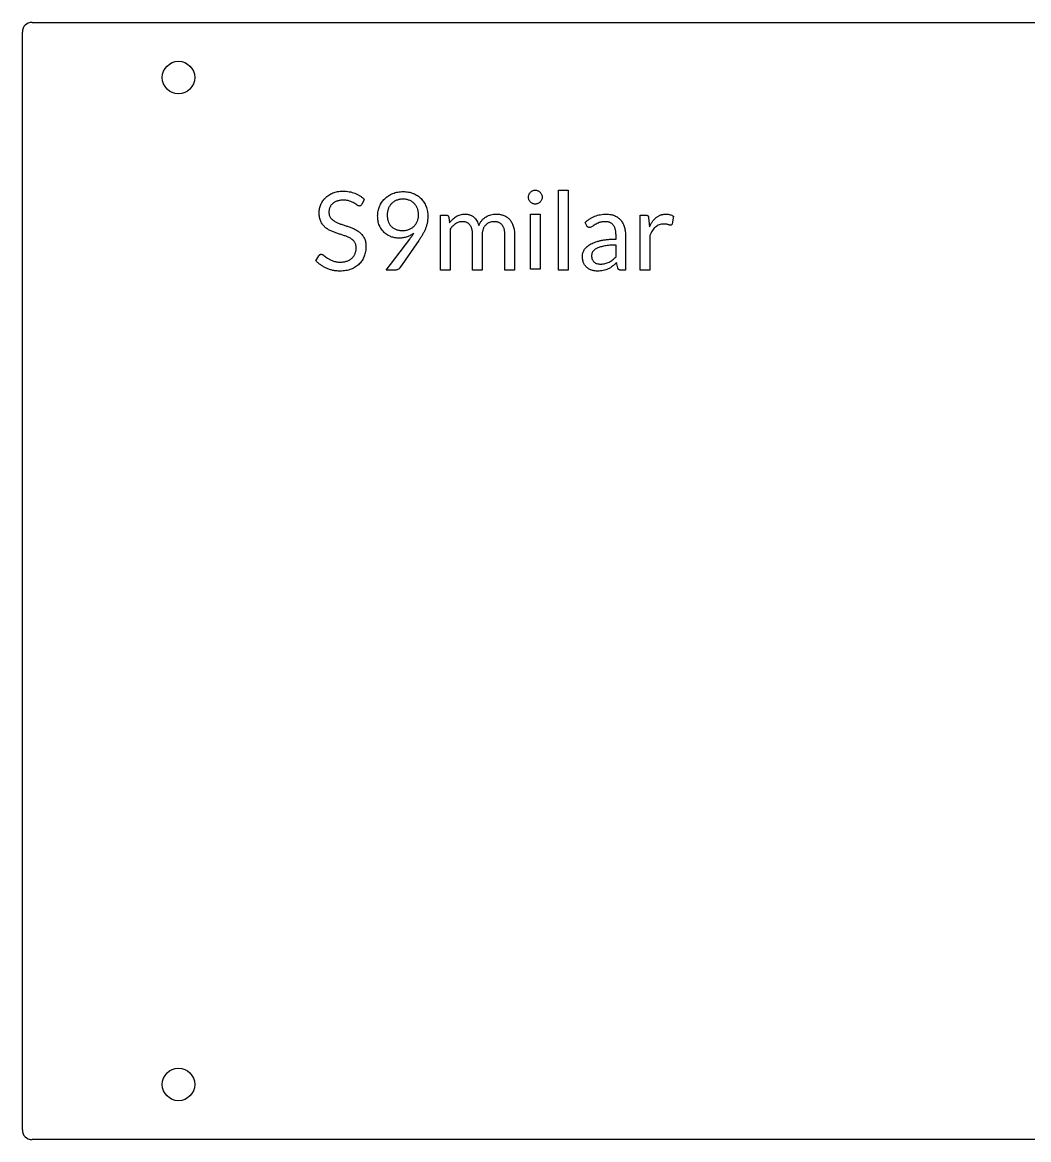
# Model space of a CAD drawing. Header units: millimetres. Extents: x -155 to 155, y -86 to 86.
# Drawn here: x -155 to 0, y -86 to 86 of the extents above; entities that cross this region are included whole.
import ezdxf

# ---------------------------------------------------------------- set-up
doc = ezdxf.new("R2010")
doc.units = ezdxf.units.MM

msp = doc.modelspace()

# ---------------------------------------------------------------- linework, layer by layer
at = {"color": 7, "linetype": 'Continuous', "lineweight": 25}
for p, q in [((-153.5, 86), (153.5, 86)), ((-155, -84.5), (-155, 84.5)), ((-102.34, 58.74), (-102.73, 57.97)), ((-72.43, 60.17), (-70.95, 60.17)), ((-72.43, 47.86), (-72.43, 60.17)), ((-70.95, 60.17), (-70.95, 47.86)), ((-90.6, 56.32), (-89.72, 56.32)), ((-90.6, 47.86), (-90.6, 56.32)), ((-89.32, 56.02), (-89.21, 55.16)), ((-76.74, 56.48), (-75.26, 56.48)), ((-76.74, 48.01), (-76.74, 56.48)), ((-75.26, 56.48), (-75.26, 48.01)), ((-68.07, 54.69), (-68.33, 55.17)), ((-59.83, 56.32), (-58.98, 56.32)), ((-59.83, 47.86), (-59.83, 56.32)), ((-58.53, 55.89), (-58.42, 54.5)), ((-54.71, 56.16), (-54.9, 55)), ((-89.12, 54.18), (-89.12, 47.86)), ((-98.96, 47.86), (-95.34, 52.64)), ((-93.94, 52.41), (-96.84, 48.21)), ((-85.65, 47.86), (-85.65, 53.28)), ((-84.17, 53.28), (-84.17, 47.86)), ((-80.67, 47.86), (-80.67, 53.28)), ((-79.19, 53.26), (-79.19, 47.86)), ((-63.56, 52.63), (-63.56, 53.3)), ((-63.56, 49.92), (-63.56, 51.71)), ((-62.11, 53.27), (-62.11, 47.84)), ((-58.35, 53.18), (-58.35, 47.86)), ((-109.79, 49.31), (-109.33, 50.08)), ((-63.29, 48.2), (-63.46, 49.01)), ((-97.6, 47.86), (-98.96, 47.86)), ((-89.12, 47.86), (-90.6, 47.86)), ((-84.17, 47.86), (-85.65, 47.86)), ((-79.19, 47.86), (-80.67, 47.86)), ((-75.26, 48.01), (-76.74, 48.01)), ((-70.95, 47.86), (-72.43, 47.86)), ((-62.11, 47.84), (-62.77, 47.84)), ((-58.35, 47.86), (-59.83, 47.86)), ((153.5, -86), (-153.5, -86))]:
    msp.add_line(p, q, dxfattribs=at)
for centre in [(-130.95, 77.5), (-130.95, -77.5)]:
    msp.add_circle(centre, 2.5, dxfattribs=at)
for centre, start, end in [((-153.5, 84.5), 90, 180), ((-153.5, -84.5), 180, 270)]:
    msp.add_arc(centre, 1.5, start, end, dxfattribs=at)
for points, knots in [([(-109.28, 56.71), (-109.27, 56.82), (-109.27, 57.03), (-109.22, 57.34), (-109.14, 57.65), (-109.04, 57.95), (-108.9, 58.24), (-108.73, 58.51), (-108.54, 58.77), (-108.32, 59.01), (-108.08, 59.22), (-107.8, 59.42), (-107.5, 59.6), (-107.17, 59.75), (-106.81, 59.87), (-106.43, 59.95), (-106.02, 60.01), (-105.74, 60.01), (-105.6, 60.01)], [0, 0, 0, 0, 0.057044, 0.114259, 0.170703, 0.228494, 0.286284, 0.344025, 0.401532, 0.460026, 0.519812, 0.580898, 0.643648, 0.709061, 0.777015, 0.847506, 0.921641, 1, 1, 1, 1]), ([(-105.57, 58.63), (-105.66, 58.63), (-105.83, 58.62), (-106.08, 58.6), (-106.31, 58.55), (-106.52, 58.49), (-106.72, 58.41), (-106.91, 58.31), (-107.07, 58.21), (-107.22, 58.09), (-107.35, 57.96), (-107.47, 57.82), (-107.56, 57.66), (-107.64, 57.5), (-107.7, 57.32), (-107.75, 57.14), (-107.77, 56.95), (-107.78, 56.83), (-107.78, 56.76)], [0, 0, 0, 0, 0.080518, 0.156984, 0.229226, 0.298589, 0.363839, 0.426898, 0.486687, 0.545484, 0.601859, 0.658005, 0.713719, 0.769515, 0.825778, 0.882715, 0.940133, 1, 1, 1, 1]), ([(-105.6, 60.01), (-105.43, 60.01), (-105.11, 60.01), (-104.65, 59.94), (-104.2, 59.84), (-103.78, 59.69), (-103.38, 59.51), (-103, 59.3), (-102.65, 59.04), (-102.45, 58.84), (-102.34, 58.74)], [0, 0, 0, 0, 0.136017, 0.2664, 0.393412, 0.517272, 0.639506, 0.759506, 0.879618, 1, 1, 1, 1]), ([(-103.1, 57.72), (-103.13, 57.73), (-103.18, 57.73), (-103.26, 57.76), (-103.35, 57.8), (-103.47, 57.89), (-103.65, 58.03), (-103.92, 58.19), (-104.23, 58.35), (-104.54, 58.47), (-104.81, 58.56), (-105.05, 58.6), (-105.3, 58.62), (-105.48, 58.63), (-105.57, 58.63)], [0, 0, 0, 0, 0.028044, 0.059254, 0.094566, 0.135877, 0.23246, 0.347255, 0.479682, 0.630297, 0.712626, 0.801142, 0.896758, 1, 1, 1, 1]), ([(-100.28, 56.2), (-100.27, 56.33), (-100.26, 56.58), (-100.21, 56.96), (-100.12, 57.32), (-99.99, 57.67), (-99.83, 58), (-99.64, 58.31), (-99.42, 58.6), (-99.17, 58.86), (-98.9, 59.1), (-98.6, 59.32), (-98.27, 59.5), (-97.92, 59.66), (-97.55, 59.79), (-97.16, 59.88), (-96.75, 59.93), (-96.48, 59.94), (-96.34, 59.94)], [0, 0, 0, 0, 0.063484, 0.125522, 0.186458, 0.247636, 0.308071, 0.367809, 0.427174, 0.486891, 0.546984, 0.607792, 0.669035, 0.732168, 0.796708, 0.862647, 0.930183, 1, 1, 1, 1]), ([(-96.35, 58.78), (-96.44, 58.78), (-96.62, 58.78), (-96.88, 58.74), (-97.12, 58.68), (-97.35, 58.61), (-97.57, 58.51), (-97.77, 58.39), (-97.96, 58.26), (-98.13, 58.1), (-98.28, 57.94), (-98.41, 57.75), (-98.53, 57.55), (-98.63, 57.33), (-98.7, 57.11), (-98.76, 56.87), (-98.79, 56.62), (-98.79, 56.45), (-98.79, 56.36)], [0, 0, 0, 0, 0.069755, 0.136281, 0.201478, 0.265228, 0.327329, 0.386986, 0.446225, 0.504821, 0.563416, 0.621787, 0.681443, 0.742722, 0.804898, 0.868136, 0.932731, 1, 1, 1, 1]), ([(-93.97, 56.32), (-93.97, 56.41), (-93.97, 56.59), (-94.01, 56.85), (-94.06, 57.1), (-94.14, 57.34), (-94.24, 57.56), (-94.35, 57.77), (-94.49, 57.95), (-94.64, 58.12), (-94.81, 58.27), (-94.99, 58.41), (-95.18, 58.52), (-95.4, 58.61), (-95.62, 58.69), (-95.85, 58.74), (-96.1, 58.78), (-96.27, 58.78), (-96.35, 58.78)], [0, 0, 0, 0, 0.071758, 0.140267, 0.206058, 0.270521, 0.333311, 0.393861, 0.453214, 0.511508, 0.569754, 0.627733, 0.686113, 0.746374, 0.807685, 0.869691, 0.933873, 1, 1, 1, 1]), ([(-96.34, 59.94), (-96.2, 59.94), (-95.92, 59.94), (-95.52, 59.88), (-95.14, 59.79), (-94.78, 59.67), (-94.45, 59.51), (-94.13, 59.33), (-93.85, 59.11), (-93.58, 58.87), (-93.35, 58.6), (-93.14, 58.31), (-92.96, 57.99), (-92.81, 57.65), (-92.69, 57.29), (-92.61, 56.9), (-92.56, 56.5), (-92.55, 56.22), (-92.55, 56.08)], [0, 0, 0, 0, 0.0688486, 0.1350525, 0.1988248, 0.2612181, 0.3222436, 0.3814384, 0.4401892, 0.498672, 0.5572136, 0.6159045, 0.6757336, 0.736993, 0.7997573, 0.864211, 0.9307563, 1, 1, 1, 1]), ([(-77.04, 59.08), (-77.04, 59.15), (-77.03, 59.3), (-76.96, 59.5), (-76.87, 59.69), (-76.73, 59.85), (-76.58, 59.99), (-76.4, 60.09), (-76.2, 60.16), (-76.06, 60.16), (-75.99, 60.17)], [0, 0, 0, 0, 0.130044, 0.25743, 0.384125, 0.506731, 0.629152, 0.751489, 0.874247, 1, 1, 1, 1]), ([(-75.99, 58.01), (-76.06, 58.02), (-76.2, 58.03), (-76.4, 58.09), (-76.58, 58.19), (-76.73, 58.33), (-76.86, 58.49), (-76.97, 58.67), (-77.03, 58.87), (-77.04, 59.01), (-77.04, 59.08)], [0, 0, 0, 0, 0.127006, 0.250536, 0.374091, 0.497732, 0.62156, 0.745678, 0.87155, 1, 1, 1, 1]), ([(-75.99, 60.17), (-75.92, 60.16), (-75.78, 60.16), (-75.58, 60.09), (-75.4, 59.99), (-75.24, 59.85), (-75.11, 59.69), (-75.01, 59.5), (-74.94, 59.3), (-74.93, 59.15), (-74.93, 59.08)], [0, 0, 0, 0, 0.125121, 0.248621, 0.371589, 0.493395, 0.616296, 0.743026, 0.870609, 1, 1, 1, 1]), ([(-74.93, 59.08), (-74.93, 59.01), (-74.94, 58.87), (-75.01, 58.67), (-75.11, 58.49), (-75.24, 58.33), (-75.4, 58.19), (-75.58, 58.09), (-75.78, 58.03), (-75.92, 58.02), (-75.99, 58.01)], [0, 0, 0, 0, 0.127793, 0.253884, 0.378066, 0.50218, 0.625188, 0.74937, 0.873644, 1, 1, 1, 1]), ([(-107.78, 56.76), (-107.78, 56.68), (-107.77, 56.53), (-107.72, 56.31), (-107.65, 56.1), (-107.54, 55.93), (-107.4, 55.77), (-107.25, 55.62), (-107.08, 55.48), (-106.82, 55.31), (-106.45, 55.13), (-105.97, 54.95), (-105.45, 54.78), (-104.92, 54.6), (-104.4, 54.41), (-103.97, 54.23), (-103.63, 54.07), (-103.39, 53.93), (-103.17, 53.77), (-102.97, 53.61), (-102.77, 53.42), (-102.6, 53.21), (-102.45, 52.99), (-102.31, 52.74), (-102.2, 52.47), (-102.13, 52.17), (-102.08, 51.84), (-102.08, 51.61), (-102.07, 51.49)], [0, 0, 0, 0, 0.028518, 0.055041, 0.080263, 0.104674, 0.129131, 0.154094, 0.180235, 0.207003, 0.264165, 0.325541, 0.390355, 0.456613, 0.523449, 0.589909, 0.622882, 0.655156, 0.687059, 0.718625, 0.750233, 0.782161, 0.814374, 0.847362, 0.881722, 0.918178, 0.95755, 1, 1, 1, 1]), ([(-102.73, 57.97), (-102.75, 57.94), (-102.8, 57.87), (-102.88, 57.78), (-102.99, 57.73), (-103.06, 57.73), (-103.1, 57.72)], [0, 0, 0, 0, 0.281051, 0.522216, 0.743025, 1, 1, 1, 1]), ([(-103.59, 51.29), (-103.59, 51.37), (-103.59, 51.54), (-103.64, 51.78), (-103.72, 51.99), (-103.83, 52.18), (-103.96, 52.35), (-104.11, 52.5), (-104.28, 52.64), (-104.55, 52.81), (-104.91, 52.99), (-105.39, 53.16), (-105.91, 53.33), (-106.43, 53.49), (-106.96, 53.68), (-107.39, 53.85), (-107.73, 54.01), (-107.96, 54.15), (-108.18, 54.3), (-108.39, 54.47), (-108.58, 54.67), (-108.75, 54.88), (-108.9, 55.12), (-109.04, 55.38), (-109.15, 55.67), (-109.22, 55.99), (-109.27, 56.34), (-109.27, 56.59), (-109.28, 56.71)], [0, 0, 0, 0, 0.030247, 0.058162, 0.084083, 0.109265, 0.134158, 0.159073, 0.184709, 0.211004, 0.266907, 0.326899, 0.390041, 0.454599, 0.519871, 0.585093, 0.61711, 0.648713, 0.680052, 0.711238, 0.742678, 0.774341, 0.806919, 0.840811, 0.876387, 0.914575, 0.955506, 1, 1, 1, 1]), ([(-96.94, 52.78), (-97.05, 52.79), (-97.27, 52.79), (-97.6, 52.83), (-97.92, 52.9), (-98.22, 53), (-98.51, 53.13), (-98.79, 53.28), (-99.04, 53.46), (-99.28, 53.66), (-99.5, 53.9), (-99.69, 54.15), (-99.87, 54.44), (-100.01, 54.74), (-100.13, 55.07), (-100.21, 55.43), (-100.27, 55.81), (-100.27, 56.07), (-100.28, 56.2)], [0, 0, 0, 0, 0.061974, 0.123022, 0.18322, 0.243096, 0.302186, 0.360842, 0.418843, 0.477387, 0.536427, 0.596638, 0.657658, 0.72087, 0.78615, 0.854384, 0.925007, 1, 1, 1, 1]), ([(-98.79, 56.36), (-98.79, 56.27), (-98.79, 56.09), (-98.76, 55.82), (-98.71, 55.57), (-98.64, 55.34), (-98.55, 55.12), (-98.44, 54.92), (-98.31, 54.74), (-98.17, 54.57), (-98.01, 54.42), (-97.83, 54.3), (-97.64, 54.19), (-97.43, 54.1), (-97.2, 54.03), (-96.96, 53.98), (-96.71, 53.95), (-96.54, 53.95), (-96.45, 53.94)], [0, 0, 0, 0, 0.0730874, 0.14221, 0.2090194, 0.2727706, 0.3340449, 0.3934964, 0.450964, 0.5081306, 0.5651862, 0.6221374, 0.6802465, 0.739778, 0.8017217, 0.8653203, 0.9313176, 1, 1, 1, 1]), ([(-96.45, 53.94), (-96.36, 53.95), (-96.17, 53.95), (-95.89, 53.99), (-95.63, 54.05), (-95.39, 54.14), (-95.17, 54.25), (-94.97, 54.37), (-94.78, 54.51), (-94.61, 54.67), (-94.47, 54.84), (-94.33, 55.02), (-94.22, 55.22), (-94.13, 55.43), (-94.06, 55.64), (-94.01, 55.86), (-93.97, 56.09), (-93.97, 56.24), (-93.97, 56.32)], [0, 0, 0, 0, 0.075716, 0.147689, 0.215781, 0.28223, 0.346262, 0.408238, 0.468509, 0.527776, 0.586709, 0.644999, 0.703782, 0.762566, 0.82208, 0.881222, 0.940552, 1, 1, 1, 1]), ([(-92.55, 56.08), (-92.55, 55.92), (-92.56, 55.59), (-92.63, 55.11), (-92.75, 54.64), (-92.92, 54.19), (-93.12, 53.75), (-93.36, 53.31), (-93.63, 52.86), (-93.83, 52.57), (-93.94, 52.41)], [0, 0, 0, 0, 0.126015, 0.247218, 0.365391, 0.484456, 0.605475, 0.730782, 0.861026, 1, 1, 1, 1]), ([(-89.72, 56.32), (-89.67, 56.32), (-89.58, 56.31), (-89.46, 56.25), (-89.36, 56.15), (-89.33, 56.06), (-89.32, 56.02)], [0, 0, 0, 0, 0.266752, 0.499316, 0.733212, 1, 1, 1, 1]), ([(-89.21, 55.16), (-89.13, 55.25), (-88.98, 55.44), (-88.72, 55.69), (-88.46, 55.91), (-88.17, 56.11), (-87.87, 56.28), (-87.54, 56.39), (-87.19, 56.46), (-86.95, 56.47), (-86.83, 56.48)], [0, 0, 0, 0, 0.129179, 0.255002, 0.378279, 0.499908, 0.620643, 0.742904, 0.868624, 1, 1, 1, 1]), ([(-87.24, 55.31), (-87.33, 55.31), (-87.51, 55.3), (-87.77, 55.24), (-88.03, 55.15), (-88.27, 55.01), (-88.5, 54.84), (-88.72, 54.65), (-88.93, 54.43), (-89.05, 54.26), (-89.12, 54.18)], [0, 0, 0, 0, 0.118507, 0.235273, 0.3525, 0.473463, 0.597383, 0.726752, 0.86039, 1, 1, 1, 1]), ([(-85.65, 53.28), (-85.65, 53.36), (-85.65, 53.52), (-85.67, 53.76), (-85.7, 53.97), (-85.74, 54.17), (-85.8, 54.36), (-85.87, 54.52), (-85.95, 54.68), (-86.05, 54.81), (-86.16, 54.93), (-86.28, 55.04), (-86.41, 55.12), (-86.55, 55.19), (-86.71, 55.25), (-86.88, 55.29), (-87.06, 55.31), (-87.18, 55.31), (-87.24, 55.31)], [0, 0, 0, 0, 0.084024, 0.163389, 0.236732, 0.305985, 0.370974, 0.432758, 0.490417, 0.546533, 0.600782, 0.653941, 0.707542, 0.761514, 0.816699, 0.874645, 0.935535, 1, 1, 1, 1]), ([(-86.83, 56.48), (-86.76, 56.47), (-86.62, 56.47), (-86.42, 56.45), (-86.23, 56.41), (-86.05, 56.36), (-85.89, 56.29), (-85.73, 56.21), (-85.58, 56.11), (-85.4, 55.96), (-85.19, 55.74), (-84.98, 55.44), (-84.81, 55.09), (-84.73, 54.84), (-84.68, 54.71)], [0, 0, 0, 0, 0.06948, 0.135321, 0.199655, 0.261273, 0.320707, 0.379963, 0.438184, 0.49715, 0.615717, 0.737272, 0.864701, 1, 1, 1, 1]), ([(-84.68, 54.71), (-84.65, 54.78), (-84.6, 54.93), (-84.48, 55.14), (-84.36, 55.33), (-84.18, 55.56), (-83.93, 55.82), (-83.58, 56.06), (-83.21, 56.25), (-82.82, 56.38), (-82.41, 56.46), (-82.14, 56.47), (-82, 56.48)], [0, 0, 0, 0, 0.070707, 0.139089, 0.20464, 0.269578, 0.395506, 0.517522, 0.638875, 0.758603, 0.879201, 1, 1, 1, 1]), ([(-82.36, 55.31), (-82.48, 55.31), (-82.71, 55.3), (-83, 55.21), (-83.21, 55.12), (-83.36, 55.03), (-83.5, 54.92), (-83.63, 54.8), (-83.75, 54.67), (-83.86, 54.52), (-83.95, 54.35), (-84.03, 54.17), (-84.09, 53.97), (-84.14, 53.75), (-84.16, 53.52), (-84.17, 53.36), (-84.17, 53.28)], [0, 0, 0, 0, 0.1166291, 0.2319004, 0.2888124, 0.3454911, 0.4021699, 0.4594112, 0.5178248, 0.5775063, 0.640032, 0.7050744, 0.7733524, 0.8447928, 0.9198672, 1, 1, 1, 1]), ([(-80.67, 53.28), (-80.67, 53.36), (-80.68, 53.52), (-80.7, 53.75), (-80.73, 53.96), (-80.78, 54.16), (-80.84, 54.34), (-80.91, 54.51), (-81, 54.66), (-81.1, 54.8), (-81.22, 54.92), (-81.34, 55.03), (-81.48, 55.12), (-81.63, 55.19), (-81.8, 55.25), (-81.97, 55.29), (-82.16, 55.31), (-82.29, 55.31), (-82.36, 55.31)], [0, 0, 0, 0, 0.08068, 0.156006, 0.227942, 0.295335, 0.358459, 0.419586, 0.477923, 0.534456, 0.589248, 0.644248, 0.698508, 0.754223, 0.811048, 0.870895, 0.933685, 1, 1, 1, 1]), ([(-82, 56.48), (-81.89, 56.47), (-81.68, 56.47), (-81.38, 56.43), (-81.09, 56.36), (-80.82, 56.27), (-80.57, 56.15), (-80.33, 56.01), (-80.12, 55.83), (-79.93, 55.64), (-79.76, 55.42), (-79.61, 55.18), (-79.48, 54.92), (-79.38, 54.63), (-79.29, 54.32), (-79.23, 53.98), (-79.2, 53.63), (-79.19, 53.39), (-79.19, 53.26)], [0, 0, 0, 0, 0.066606, 0.130167, 0.190872, 0.249762, 0.307062, 0.363015, 0.418776, 0.474605, 0.531528, 0.589954, 0.650138, 0.713605, 0.779977, 0.849617, 0.922497, 1, 1, 1, 1]), ([(-68.33, 55.17), (-68.22, 55.28), (-67.99, 55.48), (-67.61, 55.75), (-67.23, 55.97), (-66.83, 56.16), (-66.41, 56.3), (-65.98, 56.4), (-65.52, 56.47), (-65.2, 56.47), (-65.04, 56.48)], [0, 0, 0, 0, 0.129504, 0.255144, 0.377056, 0.497287, 0.617634, 0.74061, 0.868187, 1, 1, 1, 1]), ([(-65.23, 55.31), (-65.31, 55.31), (-65.48, 55.31), (-65.72, 55.29), (-65.94, 55.24), (-66.19, 55.16), (-66.47, 55.04), (-66.77, 54.88), (-67.02, 54.71), (-67.23, 54.56), (-67.42, 54.44), (-67.56, 54.43), (-67.63, 54.42)], [0, 0, 0, 0, 0.099479, 0.191069, 0.276638, 0.354667, 0.49777, 0.627138, 0.741513, 0.840831, 0.925243, 1, 1, 1, 1]), ([(-63.56, 53.3), (-63.57, 53.38), (-63.57, 53.53), (-63.59, 53.76), (-63.62, 53.97), (-63.67, 54.17), (-63.72, 54.35), (-63.8, 54.52), (-63.88, 54.67), (-63.98, 54.8), (-64.09, 54.93), (-64.22, 55.03), (-64.35, 55.12), (-64.5, 55.19), (-64.67, 55.25), (-64.84, 55.29), (-65.03, 55.31), (-65.16, 55.31), (-65.23, 55.31)], [0, 0, 0, 0, 0.08138, 0.157361, 0.229127, 0.296134, 0.359556, 0.420153, 0.478592, 0.53449, 0.589209, 0.642936, 0.697667, 0.753139, 0.810192, 0.869774, 0.933109, 1, 1, 1, 1]), ([(-65.04, 56.48), (-64.93, 56.47), (-64.7, 56.47), (-64.38, 56.42), (-64.07, 56.35), (-63.79, 56.25), (-63.52, 56.12), (-63.28, 55.97), (-63.06, 55.79), (-62.86, 55.59), (-62.69, 55.37), (-62.53, 55.13), (-62.4, 54.86), (-62.3, 54.57), (-62.21, 54.27), (-62.15, 53.95), (-62.12, 53.61), (-62.11, 53.39), (-62.11, 53.27)], [0, 0, 0, 0, 0.069995, 0.1366, 0.200057, 0.261477, 0.32075, 0.378965, 0.436018, 0.493077, 0.550512, 0.608575, 0.668502, 0.730549, 0.794973, 0.860675, 0.929046, 1, 1, 1, 1]), ([(-58.98, 56.32), (-58.95, 56.32), (-58.88, 56.32), (-58.78, 56.3), (-58.71, 56.27), (-58.65, 56.23), (-58.6, 56.17), (-58.57, 56.09), (-58.54, 56), (-58.53, 55.93), (-58.53, 55.89)], [0, 0, 0, 0, 0.154546, 0.288176, 0.396628, 0.494659, 0.595355, 0.709526, 0.843282, 1, 1, 1, 1]), ([(-58.42, 54.5), (-58.35, 54.65), (-58.21, 54.94), (-57.96, 55.33), (-57.68, 55.67), (-57.42, 55.91), (-57.2, 56.08), (-57.03, 56.19), (-56.85, 56.27), (-56.67, 56.35), (-56.48, 56.4), (-56.28, 56.44), (-56.08, 56.47), (-55.94, 56.48), (-55.87, 56.48)], [0, 0, 0, 0, 0.144554, 0.279898, 0.407363, 0.529378, 0.588969, 0.646934, 0.704938, 0.762481, 0.820166, 0.878876, 0.93827, 1, 1, 1, 1]), ([(-55.87, 56.48), (-55.76, 56.47), (-55.54, 56.46), (-55.24, 56.4), (-54.96, 56.3), (-54.8, 56.21), (-54.71, 56.16)], [0, 0, 0, 0, 0.274321, 0.525639, 0.766631, 1, 1, 1, 1]), ([(-94.7, 53.54), (-94.78, 53.48), (-94.93, 53.36), (-95.19, 53.21), (-95.45, 53.08), (-95.73, 52.97), (-96.02, 52.89), (-96.32, 52.83), (-96.63, 52.79), (-96.84, 52.79), (-96.94, 52.78)], [0, 0, 0, 0, 0.121183, 0.242354, 0.365364, 0.489354, 0.614877, 0.740932, 0.86936, 1, 1, 1, 1]), ([(-95.34, 52.64), (-95.28, 52.72), (-95.17, 52.87), (-95, 53.1), (-94.84, 53.32), (-94.75, 53.47), (-94.7, 53.54)], [0, 0, 0, 0, 0.267971, 0.519375, 0.762144, 1, 1, 1, 1]), ([(-67.63, 54.42), (-67.67, 54.42), (-67.77, 54.43), (-67.89, 54.49), (-67.99, 54.58), (-68.04, 54.66), (-68.07, 54.69)], [0, 0, 0, 0, 0.258635, 0.509535, 0.753494, 1, 1, 1, 1]), ([(-56.19, 54.94), (-56.32, 54.93), (-56.56, 54.92), (-56.9, 54.84), (-57.21, 54.69), (-57.49, 54.49), (-57.74, 54.24), (-57.97, 53.93), (-58.18, 53.57), (-58.29, 53.31), (-58.35, 53.18)], [0, 0, 0, 0, 0.124528, 0.24165, 0.354544, 0.46841, 0.586982, 0.713714, 0.851013, 1, 1, 1, 1]), ([(-55.16, 54.78), (-55.18, 54.78), (-55.23, 54.78), (-55.31, 54.8), (-55.41, 54.83), (-55.52, 54.86), (-55.66, 54.9), (-55.81, 54.92), (-55.99, 54.93), (-56.12, 54.94), (-56.19, 54.94)], [0, 0, 0, 0, 0.064412, 0.143633, 0.238241, 0.350769, 0.480995, 0.632264, 0.804907, 1, 1, 1, 1]), ([(-54.9, 55), (-54.91, 54.97), (-54.93, 54.91), (-54.99, 54.83), (-55.07, 54.79), (-55.13, 54.78), (-55.16, 54.78)], [0, 0, 0, 0, 0.282928, 0.520897, 0.74735, 1, 1, 1, 1]), ([(-68.74, 49.99), (-68.74, 50.07), (-68.73, 50.24), (-68.67, 50.49), (-68.59, 50.73), (-68.47, 50.97), (-68.31, 51.2), (-68.11, 51.42), (-67.86, 51.62), (-67.57, 51.81), (-67.24, 51.98), (-66.87, 52.14), (-66.44, 52.28), (-65.97, 52.41), (-65.44, 52.51), (-64.87, 52.58), (-64.23, 52.62), (-63.79, 52.63), (-63.56, 52.63)], [0, 0, 0, 0, 0.039507, 0.079047, 0.118823, 0.160461, 0.203888, 0.249851, 0.299168, 0.352272, 0.41055, 0.473997, 0.543685, 0.619813, 0.702791, 0.794013, 0.892606, 1, 1, 1, 1]), ([(-63.56, 51.71), (-63.73, 51.71), (-64.04, 51.7), (-64.5, 51.68), (-64.91, 51.64), (-65.29, 51.58), (-65.63, 51.51), (-65.94, 51.43), (-66.21, 51.34), (-66.46, 51.24), (-66.67, 51.13), (-66.85, 51), (-67, 50.87), (-67.12, 50.73), (-67.21, 50.58), (-67.27, 50.42), (-67.31, 50.25), (-67.32, 50.14), (-67.32, 50.08)], [0, 0, 0, 0, 0.109455, 0.211022, 0.303746, 0.388953, 0.466815, 0.537211, 0.602358, 0.660546, 0.713343, 0.761255, 0.805719, 0.846453, 0.885188, 0.922745, 0.960745, 1, 1, 1, 1]), ([(-109.33, 50.08), (-109.3, 50.11), (-109.26, 50.17), (-109.17, 50.24), (-109.07, 50.29), (-108.99, 50.29), (-108.95, 50.3)], [0, 0, 0, 0, 0.253192, 0.499561, 0.747482, 1, 1, 1, 1]), ([(-108.95, 50.3), (-108.92, 50.29), (-108.86, 50.29), (-108.76, 50.25), (-108.65, 50.19), (-108.51, 50.07), (-108.29, 49.9), (-108.04, 49.72), (-107.81, 49.58), (-107.62, 49.48), (-107.41, 49.37), (-107.18, 49.27), (-106.92, 49.19), (-106.64, 49.13), (-106.34, 49.1), (-106.12, 49.09), (-106.01, 49.09)], [0, 0, 0, 0, 0.027627, 0.059237, 0.095675, 0.137858, 0.237022, 0.352803, 0.417276, 0.485133, 0.557606, 0.633878, 0.715544, 0.803195, 0.897821, 1, 1, 1, 1]), ([(-102.07, 51.49), (-102.08, 51.36), (-102.08, 51.1), (-102.14, 50.72), (-102.22, 50.36), (-102.34, 50.01), (-102.48, 49.67), (-102.66, 49.36), (-102.87, 49.07), (-103.11, 48.8), (-103.38, 48.56), (-103.68, 48.34), (-104.02, 48.15), (-104.37, 47.99), (-104.76, 47.86), (-105.17, 47.77), (-105.61, 47.72), (-105.91, 47.71), (-106.06, 47.71)], [0, 0, 0, 0, 0.0627077, 0.1243437, 0.1845721, 0.244867, 0.303934, 0.3619978, 0.4199886, 0.4781241, 0.5365493, 0.5959422, 0.6572865, 0.7208574, 0.7864437, 0.8542267, 0.9252239, 1, 1, 1, 1]), ([(-106.01, 49.09), (-105.92, 49.09), (-105.74, 49.1), (-105.47, 49.13), (-105.22, 49.18), (-104.99, 49.25), (-104.77, 49.33), (-104.58, 49.44), (-104.39, 49.56), (-104.23, 49.69), (-104.08, 49.85), (-103.95, 50.01), (-103.84, 50.19), (-103.75, 50.39), (-103.68, 50.6), (-103.62, 50.82), (-103.59, 51.05), (-103.59, 51.21), (-103.59, 51.29)], [0, 0, 0, 0, 0.075587, 0.147073, 0.215402, 0.281333, 0.344458, 0.405635, 0.463977, 0.52176, 0.578867, 0.636441, 0.693183, 0.751449, 0.810764, 0.871732, 0.934175, 1, 1, 1, 1]), ([(-66.39, 47.71), (-66.47, 47.71), (-66.63, 47.71), (-66.86, 47.74), (-67.09, 47.78), (-67.31, 47.84), (-67.51, 47.92), (-67.71, 48.02), (-67.89, 48.13), (-68.06, 48.26), (-68.2, 48.41), (-68.34, 48.58), (-68.46, 48.77), (-68.56, 48.98), (-68.64, 49.2), (-68.7, 49.44), (-68.73, 49.71), (-68.74, 49.89), (-68.74, 49.99)], [0, 0, 0, 0, 0.0649641, 0.1283325, 0.1904586, 0.2517173, 0.3115106, 0.3695698, 0.4270235, 0.4838986, 0.5408145, 0.5990042, 0.6587974, 0.7203409, 0.7846171, 0.852004, 0.9239834, 1, 1, 1, 1]), ([(-67.32, 50.08), (-67.32, 50.02), (-67.31, 49.92), (-67.3, 49.76), (-67.26, 49.62), (-67.2, 49.45), (-67.09, 49.26), (-66.93, 49.08), (-66.72, 48.94), (-66.49, 48.85), (-66.22, 48.8), (-66.04, 48.79), (-65.95, 48.78)], [0, 0, 0, 0, 0.077499, 0.148759, 0.216802, 0.281418, 0.402507, 0.516107, 0.628458, 0.74473, 0.868407, 1, 1, 1, 1]), ([(-65.95, 48.78), (-65.82, 48.79), (-65.58, 48.79), (-65.24, 48.86), (-64.92, 48.95), (-64.62, 49.08), (-64.34, 49.25), (-64.07, 49.44), (-63.81, 49.67), (-63.65, 49.84), (-63.56, 49.92)], [0, 0, 0, 0, 0.137676, 0.263889, 0.384613, 0.503011, 0.622284, 0.742879, 0.868497, 1, 1, 1, 1]), ([(-106.06, 47.71), (-106.25, 47.71), (-106.62, 47.72), (-107.16, 47.81), (-107.68, 47.94), (-108.17, 48.13), (-108.63, 48.37), (-109.05, 48.64), (-109.45, 48.95), (-109.68, 49.19), (-109.79, 49.31)], [0, 0, 0, 0, 0.135299, 0.265599, 0.392817, 0.518094, 0.641555, 0.762153, 0.881251, 1, 1, 1, 1]), ([(-96.84, 48.21), (-96.88, 48.16), (-96.96, 48.06), (-97.14, 47.95), (-97.36, 47.87), (-97.52, 47.86), (-97.6, 47.86)], [0, 0, 0, 0, 0.220298, 0.4617574, 0.7204484, 1, 1, 1, 1]), ([(-63.46, 49.01), (-63.56, 48.91), (-63.77, 48.72), (-64.1, 48.46), (-64.42, 48.22), (-64.77, 48.04), (-65.13, 47.89), (-65.52, 47.78), (-65.94, 47.72), (-66.24, 47.71), (-66.39, 47.71)], [0, 0, 0, 0, 0.132439, 0.25811, 0.377197, 0.495068, 0.612878, 0.733606, 0.860885, 1, 1, 1, 1]), ([(-62.77, 47.84), (-62.83, 47.84), (-62.95, 47.85), (-63.09, 47.89), (-63.18, 47.95), (-63.23, 48.02), (-63.27, 48.1), (-63.28, 48.17), (-63.29, 48.2)], [0, 0, 0, 0, 0.274935, 0.505929, 0.612115, 0.723042, 0.85318, 1, 1, 1, 1])]:
    msp.add_open_spline(points, degree=3, knots=knots, dxfattribs=at)

doc.saveas('drawing.dxf')
